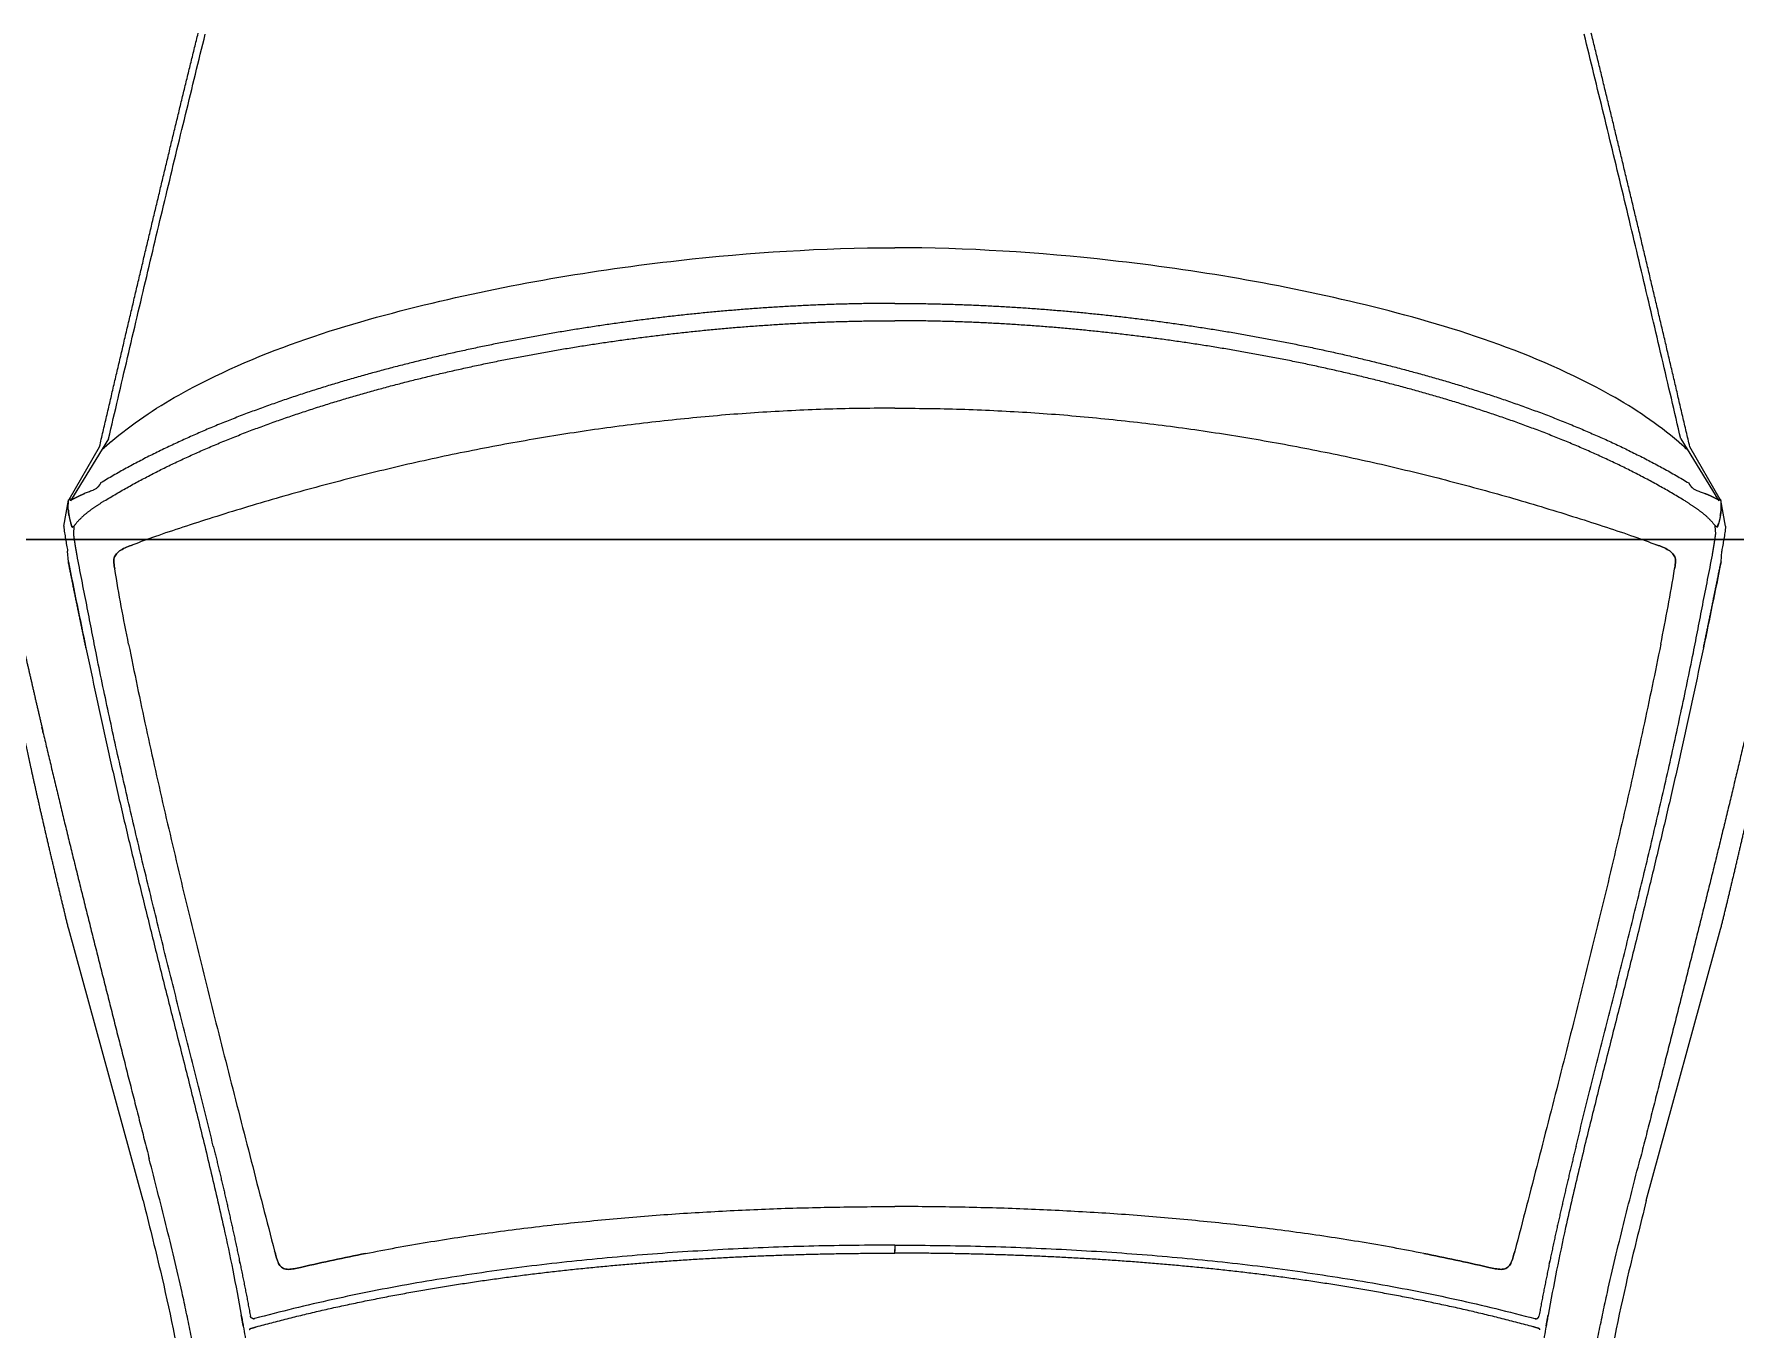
# Model space of a CAD drawing. Extents: x -1417 to 34975, y -245 to 8298.
# Drawn here: x 18187.2 to 18330.7, y 1409.8 to 1519.1 of the extents above; entities that cross this region are included whole.
import ezdxf

# ---------------------------------------------------------------- set-up
doc = ezdxf.new("R2010")
doc.units = 0
doc.layers.get('0').update_dxf_attribs({"color": 9, "lineweight": 9})
doc.layers.add('04', color=9, linetype='Continuous', lineweight=9)
doc.layers.add('E-KABLO', color=7, linetype='Continuous', lineweight=30)

# ---------------------------------------------------------------- blocks, each defined once
blk = doc.blocks.new('p-araba-polo')
at = {"extrusion": (0, 0, -1)}
for p, q in [((1.033, 0.6629), (1.0852, 0.695)), ((1.0841, 0.6962), (1.0396, 0.6705)), ((1.1066, 0.7007), (1.0845, 0.6967)), ((1.1073, 0.6936), (1.1062, 0.6918)), ((1.1134, 0.6923), (1.1062, 0.6918)), ((1.1134, 0.6923), (1.1134, 0.6923)), ((1.1367, 0.6968), (1.1276, 0.6974)), ((1.6752, 0.6337), (1.4464, 0.6965)), ((1.2187, 0.6724), (1.2188, 0.6725)), ((1.7726, 0.5433), (1.7726, 0.5433)), ((1.7128, 0), (1.7144, 0))]:
    blk.add_line(p, q, dxfattribs=at)
for p, q in [((1.7128, 0), (1.7144, 0)), ((1.7726, -0.5433), (1.7726, -0.5433)), ((1.6752, -0.6337), (1.4464, -0.6965)), ((1.033, -0.6629), (1.0852, -0.695)), ((1.0841, -0.6962), (1.0396, -0.6705)), ((1.2187, -0.6724), (1.2188, -0.6724)), ((1.1066, -0.7007), (1.0845, -0.6967)), ((1.1134, -0.6923), (1.1062, -0.6918)), ((1.1073, -0.6936), (1.1062, -0.6918)), ((1.1134, -0.6923), (1.1134, -0.6923)), ((1.1367, -0.6968), (1.1276, -0.6974))]:
    blk.add_line(p, q)
for points, degree in [([(1.2013, 0.7365), (1.2134, 0.7336), (1.2257, 0.7307), (1.2382, 0.7278), (1.2508, 0.725), (1.2633, 0.7221), (1.276, 0.7191)], 6), ([(1.4464, 0.6965), (1.4197, 0.7031), (1.3921, 0.7096), (1.3643, 0.7162), (1.337, 0.7225), (1.3115, 0.7281), (1.2887, 0.7329)], 6), ([(1.2801, 0.7182), (1.2787, 0.7185), (1.2774, 0.7188), (1.276, 0.7191)], 3), ([(1.276, 0.7191), (1.2767, 0.719), (1.2773, 0.7188), (1.278, 0.7186), (1.2787, 0.7185), (1.2794, 0.7183), (1.2801, 0.7182)], 6), ([(1.2801, 0.7182), (1.3375, 0.7048), (1.3962, 0.6905), (1.4555, 0.6757), (1.5157, 0.6603), (1.5772, 0.6447), (1.6401, 0.6286)], 6), ([(1.0847, 0.695), (1.0835, 0.6928), (1.0823, 0.6906), (1.0812, 0.6883), (1.0802, 0.686), (1.0792, 0.6836)], 5), ([(1.0819, 0.692), (1.0819, 0.692), (1.0819, 0.692), (1.0819, 0.6919)], 3), ([(1.0835, 0.6949), (1.0837, 0.6952), (1.0838, 0.6954), (1.0839, 0.6957), (1.084, 0.6959), (1.0841, 0.6962)], 5), ([(1.0852, 0.695), (1.0851, 0.695), (1.085, 0.695), (1.0849, 0.695), (1.0848, 0.695), (1.0846, 0.695)], 5), ([(1.0847, 0.695), (1.0849, 0.695), (1.085, 0.695), (1.0852, 0.695)], 3), ([(1.0856, 0.6968), (1.0855, 0.6968), (1.0854, 0.6968), (1.0853, 0.6968)], 3), ([(1.0853, 0.6665), (1.0897, 0.6737), (1.0944, 0.6806), (1.0995, 0.687), (1.1062, 0.6918)], 4), ([(1.0895, 0.6969), (1.0887, 0.6969), (1.088, 0.6968), (1.0872, 0.6968), (1.0864, 0.6968), (1.0856, 0.6968)], 5), ([(1.0904, 0.6969), (1.0901, 0.6969), (1.0898, 0.6969), (1.0895, 0.6969)], 3), ([(1.093, 0.6968), (1.0935, 0.6968), (1.094, 0.6968), (1.0944, 0.6967), (1.0949, 0.6967), (1.0954, 0.6966)], 5), ([(1.0954, 0.6966), (1.0957, 0.6966), (1.0959, 0.6965), (1.0962, 0.6965), (1.0964, 0.6965), (1.0967, 0.6964)], 5), ([(1.0967, 0.6964), (1.0963, 0.6965), (1.0958, 0.6965), (1.0954, 0.6966)], 3), ([(1.0967, 0.6964), (1.0969, 0.6964), (1.0972, 0.6963), (1.0974, 0.6963), (1.0977, 0.6962), (1.0979, 0.6962)], 5), ([(1.0979, 0.6962), (1.0975, 0.6963), (1.0971, 0.6963), (1.0967, 0.6964)], 3), ([(1.0979, 0.6962), (1.0992, 0.696), (1.1005, 0.6957), (1.1018, 0.6955), (1.103, 0.6951), (1.1043, 0.6947)], 5), ([(1.1043, 0.6947), (1.1046, 0.6947), (1.1048, 0.6946), (1.1051, 0.6945), (1.1054, 0.6944), (1.1056, 0.6943)], 5), ([(1.1056, 0.6943), (1.1052, 0.6945), (1.1048, 0.6946), (1.1043, 0.6947)], 3), ([(1.1056, 0.6943), (1.1057, 0.6943), (1.1058, 0.6942), (1.1059, 0.6942), (1.1059, 0.6942), (1.106, 0.6942)], 5), ([(1.106, 0.6942), (1.1059, 0.6942), (1.1057, 0.6943), (1.1056, 0.6943)], 3), ([(1.106, 0.6942), (1.1063, 0.6941), (1.1065, 0.694), (1.1067, 0.6939), (1.107, 0.6938), (1.1073, 0.6936)], 5), ([(1.106, 0.6942), (1.106, 0.6942), (1.106, 0.6942), (1.106, 0.6942)], 3), ([(1.1062, 0.6922), (1.1062, 0.6921), (1.1062, 0.6921), (1.1062, 0.692), (1.1062, 0.692), (1.1062, 0.6919)], 5), ([(1.1062, 0.6922), (1.1062, 0.6921), (1.1062, 0.6921), (1.1062, 0.692), (1.1062, 0.692), (1.1062, 0.6919)], 5), ([(1.1062, 0.6919), (1.1062, 0.6919), (1.1062, 0.6919), (1.1062, 0.6919), (1.1062, 0.6919), (1.1062, 0.6919)], 5), ([(1.1062, 0.6919), (1.1062, 0.6919), (1.1062, 0.6919), (1.1062, 0.6919)], 3), ([(1.1073, 0.6936), (1.1073, 0.6935), (1.1074, 0.6935), (1.1074, 0.6934), (1.1074, 0.6934), (1.1075, 0.6933)], 5), ([(1.131, 0.6895), (1.1285, 0.6899), (1.126, 0.6904), (1.1235, 0.6908), (1.121, 0.6912), (1.1184, 0.6916), (1.1159, 0.6919), (1.1134, 0.6923)], 7), ([(1.2091, 0.682), (1.1946, 0.685), (1.1801, 0.688), (1.1656, 0.691), (1.1511, 0.6939), (1.1367, 0.6968)], 5), ([(1.1649, 0.6915), (1.1649, 0.6915), (1.1649, 0.6915)], 2), ([(1.1356, 0.6887), (1.1356, 0.6887), (1.1356, 0.6886), (1.1355, 0.6886), (1.1355, 0.6886), (1.1355, 0.6886)], 5), ([(1.1355, 0.6886), (1.1355, 0.6886), (1.1355, 0.6886), (1.1356, 0.6886), (1.1356, 0.6887), (1.1356, 0.6887)], 5), ([(1.0396, 0.6705), (0.9891, 0.6588), (0.9388, 0.647), (0.8888, 0.6352), (0.839, 0.6234), (0.7894, 0.6115), (0.7401, 0.5995), (0.6909, 0.5874)], 7), ([(0.9187, 0), (0.9187, 0.0992), (0.9262, 0.1979), (0.9398, 0.2961), (0.9595, 0.3936), (0.9846, 0.4892), (1.0189, 0.5845), (1.0701, 0.6696)], 7), ([(1.0853, 0.6665), (1.0348, 0.5843), (0.9999, 0.4894), (0.9745, 0.3944), (0.9546, 0.2963), (0.9409, 0.1982), (0.9333, 0.099), (0.9333, 0)], 7), ([(1.0354, 0.6609), (1.0204, 0.6432), (1.0073, 0.6239), (0.996, 0.6037)], 3), ([(1.0419, 0.6684), (1.0406, 0.6669), (1.0392, 0.6654), (1.0379, 0.6639), (1.0366, 0.6624), (1.0354, 0.6609)], 5), ([(1.0354, 0.6609), (1.0366, 0.6624), (1.0379, 0.6639), (1.0392, 0.6654), (1.0406, 0.6669), (1.0419, 0.6684)], 5), ([(1.0412, 0.6668), (1.0411, 0.6669), (1.041, 0.667), (1.0408, 0.6672)], 3), ([(1.0412, 0.6668), (1.0411, 0.6668), (1.0411, 0.6669), (1.041, 0.667), (1.0409, 0.6671), (1.0408, 0.6672)], 5), ([(1.0418, 0.6684), (1.0419, 0.6684), (1.0419, 0.6684), (1.0419, 0.6684), (1.0419, 0.6684), (1.0419, 0.6684), (1.0419, 0.6684)], 6), ([(1.0419, 0.6684), (1.0419, 0.6684), (1.0419, 0.6684), (1.0419, 0.6684), (1.0419, 0.6684), (1.0419, 0.6684), (1.0419, 0.6684)], 6), ([(1.07, 0.6707), (1.07, 0.6707), (1.07, 0.6707), (1.07, 0.6707), (1.07, 0.6707), (1.07, 0.6707)], 5), ([(1.07, 0.6707), (1.07, 0.6707), (1.07, 0.6707), (1.07, 0.6707), (1.07, 0.6707), (1.07, 0.6707)], 5), ([(1.0701, 0.6696), (1.0708, 0.6699), (1.0714, 0.6703), (1.0721, 0.6707), (1.0728, 0.6713), (1.0733, 0.6717), (1.0739, 0.6723)], 6), ([(1.2188, 0.6725), (1.2188, 0.6724), (1.2188, 0.6724), (1.2188, 0.6724), (1.2188, 0.6724), (1.2188, 0.6724), (1.2187, 0.6724)], 6), ([(0.996, 0.6037), (0.96, 0.5393), (0.9375, 0.4684), (0.92, 0.3968)], 3), ([(1.6292, 0.5746), (1.6467, 0.5703), (1.6643, 0.5661), (1.682, 0.562), (1.6998, 0.558), (1.7178, 0.554), (1.7359, 0.5503), (1.7542, 0.5467), (1.7726, 0.5433)], 8), ([(1.6335, 0.5735), (1.6336, 0.5736), (1.6336, 0.5736), (1.6336, 0.5737), (1.6336, 0.5737), (1.6336, 0.5738), (1.6336, 0.5738)], 6), ([(1.6336, 0.5738), (1.6336, 0.5737), (1.6335, 0.5735)], 2), ([(1.7256, 0.5525), (1.7256, 0.5526), (1.7256, 0.5526), (1.7256, 0.5527)], 3), ([(1.7283, 0.552), (1.7274, 0.5522), (1.7264, 0.5525), (1.7256, 0.5526)], 3), ([(1.7256, 0.5526), (1.7256, 0.5526), (1.7256, 0.5525)], 2), ([(1.7811, 0.5493), (1.7792, 0.5497), (1.7774, 0.55), (1.7755, 0.5503), (1.7736, 0.5507), (1.7718, 0.551)], 5), ([(1.7816, 0.5384), (1.7532, 0.4338), (1.735, 0.3261), (1.7248, 0.2176), (1.7195, 0.1088), (1.7195, 0)], 5), ([(1.7748, 0.5406), (1.7748, 0.5411), (1.7747, 0.5416), (1.7745, 0.542), (1.7742, 0.5425), (1.7739, 0.5428), (1.7735, 0.5431), (1.7731, 0.5432), (1.7726, 0.5433)], 8), ([(1.7748, 0.5406), (1.7748, 0.5403), (1.7748, 0.5401), (1.7747, 0.5398)], 3), ([(1.7827, 0.5422), (1.7823, 0.5409), (1.782, 0.5396), (1.7816, 0.5384)], 3), ([(1.7827, 0.5422), (1.7825, 0.5414), (1.7823, 0.5406), (1.7821, 0.5399), (1.7818, 0.5391), (1.7816, 0.5384)], 5), ([(1.7832, 0.5436), (1.7831, 0.5434), (1.783, 0.5432), (1.7829, 0.5429), (1.7828, 0.5427), (1.7827, 0.5424), (1.7827, 0.5422)], 6), ([(1.7842, 0.5439), (1.784, 0.5439), (1.7837, 0.544), (1.7835, 0.5439), (1.7834, 0.5438), (1.7832, 0.5436)], 5), ([(1.7776, 0.523), (1.7776, 0.523), (1.7776, 0.523), (1.7776, 0.523)], 3), ([(0.9187, 0), (0.9187, -0.0992), (0.9262, -0.1979), (0.9398, -0.2961), (0.9595, -0.3936), (0.9846, -0.4892), (1.0189, -0.5845), (1.0701, -0.6696)], 7), ([(1.0853, -0.6665), (1.0348, -0.5843), (0.9999, -0.4894), (0.9745, -0.3944), (0.9546, -0.2963), (0.9409, -0.1982), (0.9333, -0.099), (0.9333, 0)], 7), ([(1.7144, 0), (1.7154, 0), (1.7162, 0), (1.7165, 0)], 3), ([(1.7144, 0), (1.7154, 0), (1.7162, 0), (1.7165, 0)], 3), ([(1.7195, 0), (1.718, 0), (1.7164, 0), (1.7157, 0), (1.7164, 0), (1.717, 0)], 5), ([(1.7195, 0), (1.718, 0), (1.7164, 0), (1.7157, 0), (1.7164, 0), (1.717, 0)], 5), ([(1.7165, 0), (1.7168, 0), (1.717, 0), (1.7173, 0), (1.7176, 0), (1.7178, 0)], 5), ([(1.7165, 0), (1.7168, 0), (1.717, 0), (1.7173, 0), (1.7176, 0), (1.7178, 0)], 5), ([(1.7816, -0.5384), (1.7532, -0.4338), (1.735, -0.3261), (1.7248, -0.2176), (1.7195, -0.1088), (1.7195, 0)], 5), ([(0.996, -0.6037), (0.96, -0.5393), (0.9375, -0.4684), (0.92, -0.3968)], 3), ([(1.7776, -0.523), (1.7776, -0.523), (1.7776, -0.523), (1.7776, -0.523)], 3), ([(1.6292, -0.5746), (1.6467, -0.5703), (1.6643, -0.5661), (1.682, -0.562), (1.6998, -0.558), (1.7178, -0.554), (1.7359, -0.5503), (1.7542, -0.5467), (1.7726, -0.5433)], 8), ([(1.7748, -0.5406), (1.7748, -0.5411), (1.7747, -0.5416), (1.7745, -0.542), (1.7742, -0.5425), (1.7739, -0.5428), (1.7735, -0.5431), (1.7731, -0.5432), (1.7726, -0.5433)], 8), ([(1.7748, -0.5406), (1.7748, -0.5403), (1.7748, -0.5401), (1.7747, -0.5398)], 3), ([(1.7827, -0.5422), (1.7823, -0.5409), (1.782, -0.5396), (1.7816, -0.5384)], 3), ([(1.7827, -0.5422), (1.7825, -0.5414), (1.7823, -0.5406), (1.7821, -0.5399), (1.7818, -0.5391), (1.7816, -0.5384)], 5), ([(1.7832, -0.5436), (1.7831, -0.5434), (1.783, -0.5432), (1.7829, -0.5429), (1.7828, -0.5427), (1.7827, -0.5424), (1.7827, -0.5422)], 6), ([(1.7842, -0.5439), (1.784, -0.5439), (1.7837, -0.544), (1.7835, -0.5439), (1.7834, -0.5438), (1.7832, -0.5436)], 5), ([(1.7283, -0.552), (1.7274, -0.5522), (1.7264, -0.5525), (1.7256, -0.5526)], 3), ([(1.7256, -0.5526), (1.7256, -0.5526), (1.7256, -0.5525)], 2), ([(1.7256, -0.5525), (1.7256, -0.5526), (1.7256, -0.5526), (1.7256, -0.5526)], 3), ([(1.7811, -0.5493), (1.7792, -0.5497), (1.7774, -0.55), (1.7755, -0.5503), (1.7736, -0.5507), (1.7718, -0.551)], 5), ([(1.6335, -0.5735), (1.6336, -0.5736), (1.6336, -0.5736), (1.6336, -0.5737), (1.6336, -0.5737), (1.6336, -0.5738), (1.6336, -0.5738)], 6), ([(1.6336, -0.5738), (1.6336, -0.5737), (1.6335, -0.5735)], 2), ([(1.0396, -0.6705), (0.9891, -0.6587), (0.9388, -0.647), (0.8888, -0.6352), (0.839, -0.6234), (0.7894, -0.6115), (0.7401, -0.5995), (0.6909, -0.5874)], 7), ([(1.0354, -0.6609), (1.0204, -0.6432), (1.0073, -0.6239), (0.996, -0.6037)], 3), ([(1.2801, -0.7182), (1.3375, -0.7048), (1.3962, -0.6905), (1.4555, -0.6757), (1.5157, -0.6603), (1.5772, -0.6447), (1.6401, -0.6286)], 6), ([(1.0419, -0.6684), (1.0406, -0.6669), (1.0392, -0.6654), (1.0379, -0.6639), (1.0366, -0.6624), (1.0354, -0.6609)], 5), ([(1.0354, -0.6609), (1.0366, -0.6624), (1.0379, -0.6639), (1.0392, -0.6654), (1.0406, -0.6669), (1.0419, -0.6684)], 5), ([(1.0412, -0.6668), (1.0411, -0.6669), (1.041, -0.667), (1.0408, -0.6672)], 3), ([(1.0412, -0.6668), (1.0411, -0.6668), (1.0411, -0.6669), (1.041, -0.667), (1.0409, -0.6671), (1.0408, -0.6672)], 5), ([(1.0418, -0.6684), (1.0419, -0.6684), (1.0419, -0.6684), (1.0419, -0.6684), (1.0419, -0.6684), (1.0419, -0.6684), (1.0419, -0.6684)], 6), ([(1.0419, -0.6684), (1.0419, -0.6684), (1.0419, -0.6684), (1.0419, -0.6684), (1.0419, -0.6684), (1.0419, -0.6684), (1.0419, -0.6684)], 6), ([(1.07, -0.6707), (1.07, -0.6707), (1.07, -0.6707), (1.07, -0.6707), (1.07, -0.6707), (1.07, -0.6707)], 5), ([(1.07, -0.6707), (1.07, -0.6707), (1.07, -0.6707), (1.07, -0.6707), (1.07, -0.6707), (1.07, -0.6707)], 5), ([(1.0701, -0.6696), (1.0708, -0.6699), (1.0714, -0.6703), (1.0721, -0.6707), (1.0728, -0.6713), (1.0733, -0.6717), (1.0739, -0.6723)], 6), ([(1.0853, -0.6665), (1.0897, -0.6737), (1.0944, -0.6806), (1.0995, -0.687), (1.1062, -0.6918)], 4), ([(1.2188, -0.6724), (1.2188, -0.6724), (1.2188, -0.6724), (1.2188, -0.6724), (1.2188, -0.6724), (1.2188, -0.6724), (1.2187, -0.6724)], 6), ([(1.0847, -0.695), (1.0835, -0.6928), (1.0823, -0.6905), (1.0812, -0.6883), (1.0802, -0.686), (1.0792, -0.6836)], 5), ([(1.1356, -0.6887), (1.1356, -0.6887), (1.1356, -0.6886), (1.1355, -0.6886), (1.1355, -0.6886), (1.1355, -0.6886)], 5), ([(1.1355, -0.6886), (1.1355, -0.6886), (1.1355, -0.6886), (1.1356, -0.6886), (1.1356, -0.6887), (1.1356, -0.6887)], 5), ([(1.2091, -0.682), (1.1946, -0.685), (1.1801, -0.688), (1.1656, -0.691), (1.1511, -0.6939), (1.1367, -0.6968)], 5), ([(1.0819, -0.692), (1.0819, -0.692), (1.0819, -0.692), (1.0819, -0.6919)], 3), ([(1.0835, -0.6949), (1.0837, -0.6952), (1.0838, -0.6954), (1.0839, -0.6957), (1.084, -0.6959), (1.0841, -0.6962)], 5), ([(1.0852, -0.695), (1.0851, -0.695), (1.085, -0.695), (1.0849, -0.695), (1.0848, -0.695), (1.0846, -0.695)], 5), ([(1.0847, -0.695), (1.0849, -0.695), (1.085, -0.695), (1.0852, -0.695)], 3), ([(1.0856, -0.6968), (1.0855, -0.6968), (1.0854, -0.6968), (1.0853, -0.6968)], 3), ([(1.0895, -0.6969), (1.0887, -0.6969), (1.088, -0.6968), (1.0872, -0.6968), (1.0864, -0.6968), (1.0856, -0.6968)], 5), ([(1.0904, -0.6969), (1.0901, -0.6969), (1.0898, -0.6969), (1.0895, -0.6969)], 3), ([(1.093, -0.6968), (1.0935, -0.6968), (1.094, -0.6968), (1.0944, -0.6967), (1.0949, -0.6967), (1.0954, -0.6966)], 5), ([(1.0954, -0.6966), (1.0957, -0.6966), (1.0959, -0.6965), (1.0962, -0.6965), (1.0964, -0.6964), (1.0967, -0.6964)], 5), ([(1.0967, -0.6964), (1.0963, -0.6965), (1.0958, -0.6965), (1.0954, -0.6966)], 3), ([(1.0967, -0.6964), (1.0969, -0.6964), (1.0972, -0.6963), (1.0974, -0.6963), (1.0977, -0.6962), (1.0979, -0.6962)], 5), ([(1.0979, -0.6962), (1.0975, -0.6963), (1.0971, -0.6963), (1.0967, -0.6964)], 3), ([(1.0979, -0.6962), (1.0992, -0.696), (1.1005, -0.6957), (1.1018, -0.6955), (1.103, -0.6951), (1.1043, -0.6947)], 5), ([(1.1043, -0.6947), (1.1046, -0.6947), (1.1048, -0.6946), (1.1051, -0.6945), (1.1054, -0.6944), (1.1056, -0.6943)], 5), ([(1.1056, -0.6943), (1.1052, -0.6945), (1.1048, -0.6946), (1.1043, -0.6947)], 3), ([(1.1056, -0.6943), (1.1057, -0.6943), (1.1058, -0.6942), (1.1059, -0.6942), (1.1059, -0.6942), (1.106, -0.6942)], 5), ([(1.106, -0.6942), (1.1059, -0.6942), (1.1057, -0.6943), (1.1056, -0.6943)], 3), ([(1.106, -0.6942), (1.1063, -0.6941), (1.1065, -0.694), (1.1067, -0.6939), (1.107, -0.6937), (1.1073, -0.6936)], 5), ([(1.106, -0.6942), (1.106, -0.6942), (1.106, -0.6942), (1.106, -0.6942)], 3), ([(1.1062, -0.6922), (1.1062, -0.6921), (1.1062, -0.6921), (1.1062, -0.692), (1.1062, -0.692), (1.1062, -0.6919)], 5), ([(1.1062, -0.6922), (1.1062, -0.6921), (1.1062, -0.6921), (1.1062, -0.692), (1.1062, -0.692), (1.1062, -0.6919)], 5), ([(1.1062, -0.6919), (1.1062, -0.6919), (1.1062, -0.6919), (1.1062, -0.6919), (1.1062, -0.6919), (1.1062, -0.6919)], 5), ([(1.1062, -0.6919), (1.1062, -0.6919), (1.1062, -0.6919), (1.1062, -0.6919)], 3), ([(1.1073, -0.6936), (1.1073, -0.6935), (1.1074, -0.6935), (1.1074, -0.6934), (1.1074, -0.6934), (1.1075, -0.6933)], 5), ([(1.131, -0.6895), (1.1285, -0.6899), (1.126, -0.6904), (1.1235, -0.6908), (1.121, -0.6912), (1.1184, -0.6916), (1.1159, -0.6919), (1.1134, -0.6923)], 7), ([(1.1649, -0.6915), (1.1649, -0.6915), (1.1649, -0.6915)], 2), ([(1.4464, -0.6965), (1.4197, -0.7031), (1.3921, -0.7096), (1.3643, -0.7162), (1.337, -0.7225), (1.3115, -0.7281), (1.2887, -0.7329)], 6)]:
    blk.add_open_spline(points, degree=degree)
for points, degree, knots in [([(1.0835, 0.6949), (1.0835, 0.6949), (1.0835, 0.6949), (1.0835, 0.6949), (1.0835, 0.6949), (1.0835, 0.6949), (1.0835, 0.6949), (1.0835, 0.6949), (1.0835, 0.6949), (1.0835, 0.6949), (1.0835, 0.6949)], 5, [0, 0, 0, 0, 0, 0, 1, 1, 1, 1, 1, 1.000001, 1.000001, 1.000001, 1.000001, 1.000001, 1.000001]), ([(1.0853, 0.6968), (1.0851, 0.6968), (1.0847, 0.6968), (1.0844, 0.6966), (1.0841, 0.6965), (1.0841, 0.6963), (1.0841, 0.6962)], 3, [0, 0, 0, 0, 0.226641, 0.489612, 0.73866, 1, 1, 1, 1]), ([(1.093, 0.6968), (1.0925, 0.6969), (1.0916, 0.6969), (1.0908, 0.6969), (1.0904, 0.6969)], 3, [0, 0, 0, 0, 0.627101, 1, 1, 1, 1]), ([(1.0954, 0.6966), (1.095, 0.6967), (1.0942, 0.6968), (1.0934, 0.6968), (1.093, 0.6968)], 3, [0, 0, 0, 0, 0.505636, 1, 1, 1, 1]), ([(1.1073, 0.6936), (1.1072, 0.6936), (1.107, 0.6938), (1.1066, 0.6939), (1.1062, 0.6941), (1.106, 0.6942)], 3, [0, 0, 0, 0, 0.23445, 0.472231, 1, 1, 1, 1]), ([(1.1066, 0.7007), (1.1085, 0.7005), (1.1121, 0.7001), (1.1174, 0.6992), (1.1226, 0.6983), (1.1259, 0.6977), (1.1276, 0.6974)], 3, [0, 0, 0, 0, 0.249853, 0.499728, 0.749768, 1, 1, 1, 1]), ([(1.1075, 0.6933), (1.1074, 0.6934), (1.1074, 0.6935), (1.1073, 0.6935), (1.1073, 0.6936)], 3, [0, 0, 0, 0, 0.501057, 1, 1, 1, 1]), ([(1.2133, 0.6735), (1.2066, 0.6748), (1.1931, 0.6775), (1.1725, 0.6814), (1.1518, 0.6855), (1.1379, 0.6882), (1.131, 0.6895)], 3, [0, 0, 0, 0, 0.24266, 0.489789, 0.74853, 1, 1, 1, 1]), ([(1.1367, 0.6968), (1.1487, 0.6944), (1.1728, 0.6895), (1.197, 0.6845), (1.2091, 0.682)], 3, [0, 0, 0, 0, 0.500039, 1, 1, 1, 1]), ([(1.0739, 0.6723), (1.0744, 0.6729), (1.0755, 0.6741), (1.0761, 0.6756), (1.0764, 0.6763)], 3, [0, 0, 0, 0, 0.499911, 1, 1, 1, 1]), ([(1.0764, 0.6763), (1.0769, 0.6775), (1.0778, 0.68), (1.0787, 0.6824), (1.0792, 0.6836)], 3, [0, 0, 0, 0, 0.511036, 1, 1, 1, 1]), ([(1.2091, 0.682), (1.2227, 0.6791), (1.2499, 0.6734), (1.2909, 0.6644), (1.332, 0.6551), (1.3732, 0.6454), (1.4146, 0.6354), (1.4562, 0.6252), (1.4981, 0.6147), (1.5403, 0.604), (1.5829, 0.5932), (1.6118, 0.5861), (1.6262, 0.5825)], 3, [0, 0, 0, 0, 0.100037, 0.200068, 0.300092, 0.40011, 0.500119, 0.600116, 0.700093, 0.80005, 0.900005, 1, 1, 1, 1]), ([(1.033, 0.6629), (1.0101, 0.6576), (0.9644, 0.6469), (0.8959, 0.6308), (0.8275, 0.6145), (0.7594, 0.598), (0.7142, 0.5869), (0.6916, 0.5814)], 3, [0, 0, 0, 0, 0.200074, 0.400125, 0.600159, 0.800117, 1, 1, 1, 1]), ([(1.6292, 0.5746), (1.6202, 0.5768), (1.6022, 0.5812), (1.5755, 0.5879), (1.5489, 0.5947), (1.5225, 0.6013), (1.4962, 0.608), (1.47, 0.6146), (1.4439, 0.621), (1.4179, 0.6274), (1.3921, 0.6337), (1.3663, 0.6398), (1.3406, 0.6458), (1.315, 0.6517), (1.2895, 0.6574), (1.264, 0.6629), (1.2386, 0.6683), (1.2217, 0.6718), (1.2133, 0.6735)], 3, [0, 0, 0, 0, 0.0625, 0.125, 0.1875, 0.25, 0.3125, 0.375, 0.4375, 0.5, 0.5625, 0.625, 0.6875, 0.75, 0.8125, 0.875, 0.9375, 1, 1, 1, 1]), ([(1.1426, 0.6577), (1.141, 0.658), (1.1379, 0.6585), (1.1335, 0.6585), (1.1295, 0.6564), (1.1265, 0.6525), (1.1242, 0.6477), (1.1229, 0.6442), (1.1222, 0.6424)], 3, [0, 0, 0, 0, 0.19548, 0.351811, 0.493077, 0.645392, 0.816793, 1, 1, 1, 1]), ([(1.1222, 0.6424), (1.1229, 0.6442), (1.1242, 0.6477), (1.1265, 0.6525), (1.1295, 0.6564), (1.1335, 0.6585), (1.1379, 0.6585), (1.141, 0.658), (1.1426, 0.6577)], 3, [0, 0, 0, 0, 0.183207, 0.354608, 0.506923, 0.648189, 0.80452, 1, 1, 1, 1]), ([(1.2061, 0.646), (1.1954, 0.6481), (1.1743, 0.6523), (1.1532, 0.6559), (1.1426, 0.6577)], 3, [0, 0, 0, 0, 0.502145, 1, 1, 1, 1]), ([(1.2061, 0.646), (1.2178, 0.6436), (1.2414, 0.6388), (1.2769, 0.6313), (1.3126, 0.6234), (1.3484, 0.6153), (1.3843, 0.6069), (1.4204, 0.5983), (1.4567, 0.5894), (1.4933, 0.5804), (1.53, 0.5712), (1.567, 0.5618), (1.6042, 0.5523), (1.6418, 0.5426), (1.6796, 0.5329), (1.7052, 0.5262), (1.7179, 0.5229)], 3, [0, 0, 0, 0, 0.071429, 0.142858, 0.214287, 0.285715, 0.357144, 0.428573, 0.500002, 0.571431, 0.642859, 0.714288, 0.785716, 0.857144, 0.928573, 1, 1, 1, 1]), ([(1.0993, 0.5749), (1.102, 0.5834), (1.1072, 0.5996), (1.1147, 0.6221), (1.1199, 0.6361), (1.1222, 0.6424)], 3, [0, 0, 0, 0, 0.374907, 0.71679, 1, 1, 1, 1]), ([(1.6752, 0.6337), (1.6948, 0.629), (1.7773, 0.6078), (1.8911, 0.588), (2.0311, 0.5758), (2.1008, 0.5714), (2.1455, 0.5692)], 3, [0, 0, 0, 0, 0.136471, 0.572595, 0.726753, 1, 1, 1, 1]), ([(1.8723, 0.5789), (1.8664, 0.5798), (1.8547, 0.5816), (1.8372, 0.5844), (1.8199, 0.5874), (1.8029, 0.5905), (1.786, 0.5939), (1.7693, 0.5973), (1.7387, 0.604), (1.6953, 0.6144), (1.6584, 0.6239), (1.6401, 0.6286)], 3, [0, 0, 0, 0, 0.072134, 0.144011, 0.215657, 0.287101, 0.358371, 0.42949, 0.500474, 0.752092, 1, 1, 1, 1]), ([(1.007, 0), (1.0071, 0.0093), (1.0072, 0.0278), (1.0078, 0.0557), (1.0089, 0.0835), (1.0105, 0.1113), (1.0124, 0.1391), (1.0149, 0.1668), (1.0177, 0.1945), (1.0209, 0.2221), (1.0246, 0.2497), (1.0287, 0.2773), (1.0332, 0.3047), (1.0381, 0.3322), (1.0434, 0.3595), (1.049, 0.3867), (1.0551, 0.4139), (1.0616, 0.441), (1.0684, 0.468), (1.0756, 0.4949), (1.0831, 0.5217), (1.091, 0.5484), (1.0965, 0.5661), (1.0993, 0.5749)], 3, [0, 0, 0, 0, 0.047619, 0.095238, 0.142857, 0.190476, 0.238095, 0.285714, 0.333333, 0.380952, 0.428571, 0.47619, 0.523809, 0.571428, 0.619047, 0.666666, 0.714285, 0.761904, 0.809523, 0.857143, 0.904762, 0.952381, 1, 1, 1, 1]), ([(1.6262, 0.5825), (1.6339, 0.5807), (1.6494, 0.5769), (1.6733, 0.5713), (1.7014, 0.5649), (1.7341, 0.558), (1.7591, 0.5533), (1.7718, 0.551)], 3, [0, 0, 0, 0, 0.162021, 0.32887, 0.500021, 0.74634, 1, 1, 1, 1]), ([(1.7718, 0.551), (1.7733, 0.5507), (1.7764, 0.5502), (1.7795, 0.5496), (1.7811, 0.5493)], 3, [0, 0, 0, 0, 0.5, 1, 1, 1, 1]), ([(1.7811, 0.5493), (1.7869, 0.5483), (1.7986, 0.5463), (1.8165, 0.5434), (1.8347, 0.5406), (1.8532, 0.5379), (1.8721, 0.5354), (1.8913, 0.533), (1.9187, 0.5299), (1.9546, 0.5264), (1.9991, 0.5226), (2.0291, 0.5206), (2.0442, 0.5196)], 3, [0, 0, 0, 0, 0.068934, 0.138708, 0.209326, 0.28079, 0.353094, 0.426221, 0.500139, 0.664458, 0.831511, 1, 1, 1, 1]), ([(1.7128, 0), (1.7128, 0.0114), (1.7129, 0.0341), (1.7135, 0.0682), (1.7145, 0.1023), (1.716, 0.1363), (1.7179, 0.1703), (1.7202, 0.2043), (1.7231, 0.2383), (1.7264, 0.2722), (1.7302, 0.3061), (1.7347, 0.3398), (1.7397, 0.3735), (1.7453, 0.4071), (1.7515, 0.4405), (1.7585, 0.4738), (1.7661, 0.5069), (1.7718, 0.5288), (1.7747, 0.5398)], 3, [0, 0, 0, 0, 0.0625, 0.125001, 0.187501, 0.250001, 0.312502, 0.375002, 0.437502, 0.500002, 0.562502, 0.625002, 0.687502, 0.750002, 0.812502, 0.875001, 0.937501, 1, 1, 1, 1]), ([(1.7748, 0.5406), (1.7748, 0.5409), (1.7747, 0.5416), (1.7742, 0.5424), (1.7735, 0.5431), (1.7729, 0.5432), (1.7726, 0.5433)], 3, [0, 0, 0, 0, 0.250001, 0.500007, 0.750005, 1, 1, 1, 1]), ([(1.7747, 0.5398), (1.7747, 0.5399), (1.7748, 0.5402), (1.7748, 0.5405), (1.7748, 0.5406)], 3, [0, 0, 0, 0, 0.499981, 1, 1, 1, 1]), ([(1.7832, 0.5436), (1.7831, 0.5434), (1.7829, 0.5429), (1.7827, 0.5424), (1.7827, 0.5422)], 3, [0, 0, 0, 0, 0.483515, 1, 1, 1, 1]), ([(1.7842, 0.5439), (1.784, 0.5439), (1.7836, 0.544), (1.7833, 0.5437), (1.7832, 0.5436)], 3, [0, 0, 0, 0, 0.530721, 1, 1, 1, 1]), ([(1.7179, 0.5229), (1.7195, 0.5224), (1.7226, 0.5216), (1.7271, 0.5202), (1.7308, 0.5181), (1.7331, 0.5145), (1.7333, 0.5099), (1.7324, 0.505), (1.7316, 0.5016), (1.7312, 0.4998)], 3, [0, 0, 0, 0, 0.155607, 0.308809, 0.443172, 0.561441, 0.688648, 0.838161, 1, 1, 1, 1]), ([(1.7312, 0.4998), (1.7316, 0.5016), (1.7324, 0.505), (1.7333, 0.5099), (1.7331, 0.5145), (1.7308, 0.5181), (1.7271, 0.5202), (1.7226, 0.5216), (1.7195, 0.5224), (1.7179, 0.5229)], 3, [0, 0, 0, 0, 0.161839, 0.311352, 0.438559, 0.556828, 0.691191, 0.844393, 1, 1, 1, 1]), ([(1.7198, 0.4462), (1.7216, 0.4552), (1.7252, 0.4731), (1.7292, 0.4909), (1.7312, 0.4998)], 3, [0, 0, 0, 0, 0.5006, 1, 1, 1, 1]), ([(1.7312, 0.4998), (1.7292, 0.4909), (1.7252, 0.4731), (1.7216, 0.4552), (1.7198, 0.4462)], 3, [0, 0, 0, 0, 0.4994, 1, 1, 1, 1]), ([(1.7198, 0.4462), (1.7181, 0.4376), (1.7148, 0.4203), (1.7103, 0.3943), (1.7061, 0.3683), (1.7024, 0.3422), (1.6989, 0.316), (1.6958, 0.2898), (1.693, 0.2636), (1.6905, 0.2373), (1.6882, 0.211), (1.6863, 0.1847), (1.6847, 0.1584), (1.6833, 0.132), (1.6821, 0.1056), (1.6813, 0.0792), (1.6807, 0.0528), (1.6803, 0.0264), (1.6802, 0.0088), (1.6802, 0)], 3, [0, 0, 0, 0, 0.058823, 0.117647, 0.17647, 0.235293, 0.294117, 0.35294, 0.411764, 0.470587, 0.529411, 0.588235, 0.647058, 0.705882, 0.764705, 0.823529, 0.882353, 0.941176, 1, 1, 1, 1]), ([(0.92, 0.3968), (0.9028, 0.3261), (0.8804, 0.1943), (0.8718, 0.0608), (0.8718, 0)], 3, [0, 0, 0, 0, 0.54461, 1, 1, 1, 1]), ([(0.92, -0.3968), (0.9028, -0.3261), (0.8804, -0.1943), (0.8718, -0.0608), (0.8718, 0)], 3, [0, 0, 0, 0, 0.54461, 1, 1, 1, 1]), ([(1.007, 0), (1.0071, -0.0093), (1.0072, -0.0278), (1.0078, -0.0557), (1.0089, -0.0835), (1.0105, -0.1113), (1.0124, -0.1391), (1.0149, -0.1668), (1.0177, -0.1945), (1.0209, -0.2221), (1.0246, -0.2497), (1.0287, -0.2773), (1.0332, -0.3047), (1.0381, -0.3322), (1.0434, -0.3595), (1.049, -0.3867), (1.0551, -0.4139), (1.0616, -0.441), (1.0684, -0.468), (1.0756, -0.4949), (1.0831, -0.5217), (1.091, -0.5484), (1.0965, -0.5661), (1.0993, -0.5749)], 3, [0, 0, 0, 0, 0.047619, 0.095238, 0.142857, 0.190476, 0.238095, 0.285714, 0.333333, 0.380952, 0.428571, 0.47619, 0.523809, 0.571428, 0.619047, 0.666666, 0.714285, 0.761904, 0.809523, 0.857143, 0.904762, 0.952381, 1, 1, 1, 1]), ([(1.7198, -0.4462), (1.7181, -0.4376), (1.7148, -0.4203), (1.7103, -0.3943), (1.7061, -0.3683), (1.7024, -0.3422), (1.6989, -0.316), (1.6958, -0.2898), (1.693, -0.2636), (1.6905, -0.2373), (1.6882, -0.211), (1.6863, -0.1847), (1.6847, -0.1583), (1.6833, -0.132), (1.6821, -0.1056), (1.6813, -0.0792), (1.6807, -0.0528), (1.6803, -0.0264), (1.6802, -0.0088), (1.6802, 0)], 3, [0, 0, 0, 0, 0.058823, 0.117647, 0.17647, 0.235293, 0.294117, 0.35294, 0.411764, 0.470587, 0.529411, 0.588235, 0.647058, 0.705882, 0.764705, 0.823529, 0.882353, 0.941176, 1, 1, 1, 1]), ([(1.7128, 0), (1.7128, -0.0114), (1.7129, -0.0341), (1.7135, -0.0682), (1.7145, -0.1022), (1.716, -0.1363), (1.7179, -0.1703), (1.7202, -0.2043), (1.7231, -0.2383), (1.7264, -0.2722), (1.7302, -0.3061), (1.7347, -0.3398), (1.7397, -0.3735), (1.7453, -0.4071), (1.7515, -0.4405), (1.7585, -0.4738), (1.7661, -0.5069), (1.7718, -0.5288), (1.7747, -0.5398)], 3, [0, 0, 0, 0, 0.0625, 0.125001, 0.187501, 0.250001, 0.312502, 0.375002, 0.437502, 0.500002, 0.562502, 0.625002, 0.687502, 0.750002, 0.812502, 0.875001, 0.937501, 1, 1, 1, 1]), ([(1.7165, 0), (1.7165, 0), (1.7165, 0), (1.7165, 0), (1.7165, 0), (1.7165, 0), (1.7165, 0), (1.7165, 0), (1.7165, 0), (1.7165, 0), (1.7165, 0)], 5, [0, 0, 0, 0, 0, 0, 1, 1, 1, 1, 1, 1.000001, 1.000001, 1.000001, 1.000001, 1.000001, 1.000001]), ([(1.7165, 0), (1.7165, 0), (1.7165, 0), (1.7165, 0), (1.7165, 0), (1.7165, 0), (1.7165, 0)], 3, [0, 0, 0, 0, 1, 1, 1, 1.000001, 1.000001, 1.000001, 1.000001]), ([(1.7165, 0), (1.7165, 0), (1.7165, 0), (1.7165, 0), (1.7165, 0), (1.7165, 0), (1.7165, 0), (1.7165, 0), (1.7165, 0), (1.7165, 0), (1.7165, 0)], 5, [0, 0, 0, 0, 0, 0, 1, 1, 1, 1, 1, 1.000001, 1.000001, 1.000001, 1.000001, 1.000001, 1.000001]), ([(1.7165, 0), (1.7165, 0), (1.7165, 0), (1.7165, 0), (1.7165, 0), (1.7165, 0), (1.7165, 0)], 3, [0, 0, 0, 0, 1, 1, 1, 1.000001, 1.000001, 1.000001, 1.000001]), ([(1.7178, 0), (1.7178, 0), (1.7178, 0), (1.7178, 0), (1.7178, 0), (1.7178, 0), (1.7178, 0), (1.7178, 0), (1.7178, 0), (1.7178, 0), (1.7178, 0)], 5, [0, 0, 0, 0, 0, 0, 1, 1, 1, 1, 1, 1.000001, 1.000001, 1.000001, 1.000001, 1.000001, 1.000001]), ([(1.7178, 0), (1.7178, 0), (1.7178, 0), (1.7178, 0), (1.7178, 0), (1.7178, 0), (1.7178, 0), (1.7178, 0), (1.7178, 0), (1.7178, 0), (1.7178, 0)], 5, [0, 0, 0, 0, 0, 0, 1, 1, 1, 1, 1, 1.000001, 1.000001, 1.000001, 1.000001, 1.000001, 1.000001]), ([(1.7198, -0.4462), (1.7216, -0.4552), (1.7252, -0.4731), (1.7292, -0.4909), (1.7312, -0.4998)], 3, [0, 0, 0, 0, 0.5006, 1, 1, 1, 1]), ([(1.7312, -0.4998), (1.7292, -0.4909), (1.7252, -0.4731), (1.7216, -0.4552), (1.7198, -0.4462)], 3, [0, 0, 0, 0, 0.4994, 1, 1, 1, 1]), ([(1.7179, -0.5229), (1.7195, -0.5224), (1.7226, -0.5216), (1.7271, -0.5202), (1.7308, -0.5181), (1.7331, -0.5145), (1.7333, -0.5099), (1.7324, -0.505), (1.7316, -0.5016), (1.7312, -0.4998)], 3, [0, 0, 0, 0, 0.155607, 0.308809, 0.443172, 0.561441, 0.688648, 0.838161, 1, 1, 1, 1]), ([(1.7312, -0.4998), (1.7316, -0.5016), (1.7324, -0.505), (1.7333, -0.5099), (1.7331, -0.5145), (1.7308, -0.5181), (1.7271, -0.5202), (1.7226, -0.5216), (1.7195, -0.5224), (1.7179, -0.5229)], 3, [0, 0, 0, 0, 0.161839, 0.311352, 0.438559, 0.556828, 0.691191, 0.844393, 1, 1, 1, 1]), ([(1.2061, -0.646), (1.2178, -0.6436), (1.2414, -0.6388), (1.2769, -0.6313), (1.3126, -0.6234), (1.3484, -0.6153), (1.3843, -0.6069), (1.4204, -0.5983), (1.4567, -0.5894), (1.4933, -0.5804), (1.53, -0.5712), (1.567, -0.5618), (1.6042, -0.5523), (1.6418, -0.5426), (1.6796, -0.5329), (1.7052, -0.5262), (1.7179, -0.5229)], 3, [0, 0, 0, 0, 0.071429, 0.142858, 0.214287, 0.285715, 0.357144, 0.428573, 0.500002, 0.571431, 0.642859, 0.714288, 0.785716, 0.857144, 0.928573, 1, 1, 1, 1]), ([(1.7811, -0.5493), (1.7869, -0.5483), (1.7986, -0.5463), (1.8165, -0.5434), (1.8347, -0.5406), (1.8532, -0.5379), (1.8721, -0.5354), (1.8913, -0.533), (1.9187, -0.5299), (1.9546, -0.5263), (1.9991, -0.5226), (2.0291, -0.5206), (2.0442, -0.5196)], 3, [0, 0, 0, 0, 0.068934, 0.138708, 0.209326, 0.28079, 0.353094, 0.426221, 0.500139, 0.664458, 0.831511, 1, 1, 1, 1]), ([(1.7748, -0.5406), (1.7748, -0.5409), (1.7747, -0.5416), (1.7742, -0.5424), (1.7735, -0.5431), (1.7729, -0.5432), (1.7726, -0.5433)], 3, [0, 0, 0, 0, 0.250001, 0.500007, 0.750005, 1, 1, 1, 1]), ([(1.7747, -0.5398), (1.7747, -0.5399), (1.7748, -0.5402), (1.7748, -0.5405), (1.7748, -0.5406)], 3, [0, 0, 0, 0, 0.499981, 1, 1, 1, 1]), ([(1.7832, -0.5436), (1.7831, -0.5434), (1.7829, -0.5429), (1.7827, -0.5424), (1.7827, -0.5422)], 3, [0, 0, 0, 0, 0.483515, 1, 1, 1, 1]), ([(1.7842, -0.5439), (1.784, -0.5439), (1.7836, -0.544), (1.7833, -0.5437), (1.7832, -0.5436)], 3, [0, 0, 0, 0, 0.530721, 1, 1, 1, 1]), ([(1.6262, -0.5825), (1.6339, -0.5807), (1.6494, -0.5769), (1.6733, -0.5713), (1.7014, -0.5649), (1.7341, -0.558), (1.7591, -0.5533), (1.7718, -0.551)], 3, [0, 0, 0, 0, 0.162021, 0.32887, 0.500021, 0.74634, 1, 1, 1, 1]), ([(1.7718, -0.551), (1.7733, -0.5507), (1.7764, -0.5502), (1.7795, -0.5496), (1.7811, -0.5493)], 3, [0, 0, 0, 0, 0.5, 1, 1, 1, 1]), ([(1.6752, -0.6337), (1.6948, -0.629), (1.7773, -0.6078), (1.8911, -0.588), (2.0311, -0.5758), (2.1008, -0.5714), (2.1455, -0.5692)], 3, [0, 0, 0, 0, 0.136471, 0.572595, 0.726753, 1, 1, 1, 1]), ([(1.033, -0.6629), (1.0101, -0.6576), (0.9644, -0.6469), (0.8959, -0.6308), (0.8275, -0.6145), (0.7594, -0.598), (0.7142, -0.5869), (0.6916, -0.5814)], 3, [0, 0, 0, 0, 0.200074, 0.400125, 0.600159, 0.800117, 1, 1, 1, 1]), ([(1.0993, -0.5749), (1.102, -0.5834), (1.1072, -0.5996), (1.1147, -0.6221), (1.1199, -0.6361), (1.1222, -0.6424)], 3, [0, 0, 0, 0, 0.374907, 0.71679, 1, 1, 1, 1]), ([(1.2091, -0.682), (1.2227, -0.6791), (1.2499, -0.6734), (1.2909, -0.6644), (1.332, -0.6551), (1.3732, -0.6454), (1.4146, -0.6354), (1.4562, -0.6252), (1.4981, -0.6147), (1.5403, -0.604), (1.5829, -0.5932), (1.6118, -0.5861), (1.6262, -0.5825)], 3, [0, 0, 0, 0, 0.100037, 0.200068, 0.300092, 0.40011, 0.500119, 0.600116, 0.700093, 0.80005, 0.900005, 1, 1, 1, 1]), ([(1.6292, -0.5746), (1.6202, -0.5768), (1.6022, -0.5812), (1.5755, -0.5879), (1.5489, -0.5946), (1.5225, -0.6013), (1.4962, -0.608), (1.47, -0.6146), (1.4439, -0.621), (1.4179, -0.6274), (1.3921, -0.6337), (1.3663, -0.6398), (1.3406, -0.6458), (1.315, -0.6517), (1.2895, -0.6574), (1.264, -0.6629), (1.2386, -0.6683), (1.2217, -0.6718), (1.2133, -0.6735)], 3, [0, 0, 0, 0, 0.0625, 0.125, 0.1875, 0.25, 0.3125, 0.375, 0.4375, 0.5, 0.5625, 0.625, 0.6875, 0.75, 0.8125, 0.875, 0.9375, 1, 1, 1, 1]), ([(1.8723, -0.5789), (1.8664, -0.5798), (1.8547, -0.5816), (1.8372, -0.5844), (1.8199, -0.5874), (1.8029, -0.5905), (1.786, -0.5939), (1.7693, -0.5973), (1.7387, -0.604), (1.6953, -0.6144), (1.6584, -0.6239), (1.6401, -0.6286)], 3, [0, 0, 0, 0, 0.072134, 0.144011, 0.215657, 0.287101, 0.358371, 0.42949, 0.500474, 0.752092, 1, 1, 1, 1]), ([(1.1426, -0.6577), (1.141, -0.658), (1.1379, -0.6585), (1.1335, -0.6585), (1.1295, -0.6564), (1.1265, -0.6525), (1.1242, -0.6477), (1.1229, -0.6442), (1.1222, -0.6424)], 3, [0, 0, 0, 0, 0.19548, 0.351811, 0.493077, 0.645392, 0.816793, 1, 1, 1, 1]), ([(1.1222, -0.6424), (1.1229, -0.6442), (1.1242, -0.6477), (1.1265, -0.6525), (1.1295, -0.6564), (1.1335, -0.6585), (1.1379, -0.6585), (1.141, -0.658), (1.1426, -0.6577)], 3, [0, 0, 0, 0, 0.183207, 0.354608, 0.506923, 0.648189, 0.80452, 1, 1, 1, 1]), ([(1.2061, -0.646), (1.1954, -0.6481), (1.1743, -0.6523), (1.1532, -0.6559), (1.1426, -0.6577)], 3, [0, 0, 0, 0, 0.502145, 1, 1, 1, 1]), ([(1.0739, -0.6723), (1.0744, -0.6729), (1.0755, -0.6741), (1.0761, -0.6756), (1.0764, -0.6763)], 3, [0, 0, 0, 0, 0.499911, 1, 1, 1, 1]), ([(1.2133, -0.6735), (1.2066, -0.6748), (1.1931, -0.6775), (1.1725, -0.6814), (1.1518, -0.6855), (1.1379, -0.6882), (1.131, -0.6895)], 3, [0, 0, 0, 0, 0.24266, 0.489789, 0.74853, 1, 1, 1, 1]), ([(1.0764, -0.6763), (1.0769, -0.6775), (1.0778, -0.68), (1.0787, -0.6824), (1.0792, -0.6836)], 3, [0, 0, 0, 0, 0.511036, 1, 1, 1, 1]), ([(1.1367, -0.6968), (1.1487, -0.6944), (1.1728, -0.6895), (1.197, -0.6845), (1.2091, -0.682)], 3, [0, 0, 0, 0, 0.500039, 1, 1, 1, 1]), ([(1.0835, -0.6949), (1.0835, -0.6949), (1.0835, -0.6949), (1.0835, -0.6949), (1.0835, -0.6949), (1.0835, -0.6949), (1.0835, -0.6949), (1.0835, -0.6949), (1.0835, -0.6949), (1.0835, -0.6949), (1.0835, -0.6949)], 5, [0, 0, 0, 0, 0, 0, 1, 1, 1, 1, 1, 1.000001, 1.000001, 1.000001, 1.000001, 1.000001, 1.000001]), ([(1.0853, -0.6968), (1.0851, -0.6968), (1.0847, -0.6968), (1.0844, -0.6966), (1.0841, -0.6965), (1.0841, -0.6963), (1.0841, -0.6962)], 3, [0, 0, 0, 0, 0.226641, 0.489612, 0.73866, 1, 1, 1, 1]), ([(1.093, -0.6968), (1.0925, -0.6969), (1.0916, -0.6969), (1.0908, -0.6969), (1.0904, -0.6969)], 3, [0, 0, 0, 0, 0.627101, 1, 1, 1, 1]), ([(1.0954, -0.6966), (1.095, -0.6967), (1.0942, -0.6968), (1.0934, -0.6968), (1.093, -0.6968)], 3, [0, 0, 0, 0, 0.505636, 1, 1, 1, 1]), ([(1.1073, -0.6936), (1.1072, -0.6936), (1.107, -0.6938), (1.1066, -0.6939), (1.1062, -0.6941), (1.106, -0.6942)], 3, [0, 0, 0, 0, 0.23445, 0.472231, 1, 1, 1, 1]), ([(1.1066, -0.7007), (1.1085, -0.7005), (1.1121, -0.7001), (1.1174, -0.6992), (1.1226, -0.6983), (1.1259, -0.6977), (1.1276, -0.6974)], 3, [0, 0, 0, 0, 0.249853, 0.499728, 0.749768, 1, 1, 1, 1]), ([(1.1075, -0.6933), (1.1074, -0.6934), (1.1074, -0.6935), (1.1073, -0.6935), (1.1073, -0.6936)], 3, [0, 0, 0, 0, 0.501057, 1, 1, 1, 1])]:
    blk.add_open_spline(points, degree=degree, knots=knots)

msp = doc.modelspace()

# ---------------------------------------------------------------- linework, layer by layer
at = {"layer": 'E-KABLO', "color": 6, "ltscale": 40}
msp.add_line((19292.84, 1476.5), (17248.84, 1476.5), dxfattribs=at)

# ---------------------------------------------------------------- block references
at = {"layer": '04', "xscale": -100, "yscale": 100, "zscale": 100, "rotation": 90}
msp.add_blockref('p-araba-polo', (18259.73, 1588.27), dxfattribs=at)

doc.saveas('drawing.dxf')
